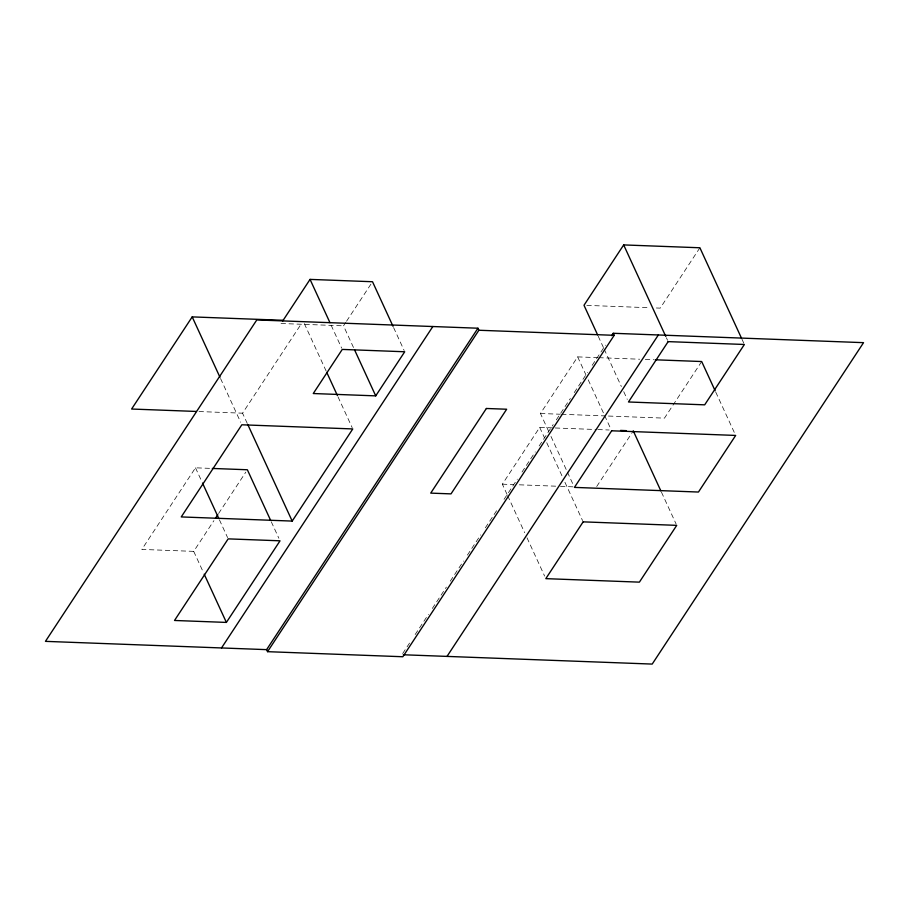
<?xml version="1.0" encoding="UTF-8"?>
<svg xmlns="http://www.w3.org/2000/svg" width="909" height="909" viewBox="0 0 909 909"><rect width="100%" height="100%" fill="white"/><g stroke="black" fill="none" stroke-linecap="round" stroke-linejoin="round"><path stroke-width="0.68" stroke-dasharray="4.54 3.41" d="M209.513 468.34L195.492 467.817L141.838 549.422L193.708 551.365L213.922 520.618M247.282 423.458L242.555 413.186L301.583 323.399M218.592 513.517L245.805 472.123M353.476 347.477L343.511 325.831L345.806 322.354M346.568 321.195L371.758 282.892M548.65 431.332L540.446 413.493L577.658 356.885L597.395 357.623M507.052 494.394L502.359 484.179L539.696 427.4L553.876 427.923M402.687 653.526L410.482 641.663M415.163 634.539L428.423 614.382M432.32 608.451L446.364 587.1M450.262 581.169L463.51 561.012M467.419 555.081L480.668 534.912M485.349 527.799L497.825 508.824M504.063 499.336L517.323 479.168M522.005 472.055L535.265 451.887M539.162 445.955L553.195 424.605M556.319 419.867L570.352 398.517M574.249 392.586L587.509 372.429M592.191 365.304L605.451 345.147M699.896 247.771L660.218 308.128L655.98 307.969M596.713 486.497L633.278 430.9M701.68 361.532L664.468 418.14L605.269 415.924M586.816 305.379L650.333 307.765M281.051 323.502L343.511 325.831M598.804 357.68L639.675 359.214M645.31 359.419L653.764 359.737M540.446 413.493L560.171 414.231M561.58 414.288L603.86 415.868M199.026 411.55L242.555 413.186M555.285 427.98L596.406 429.525M597.827 429.571L609.166 430.002M502.359 484.179L513.699 484.611M519.369 484.815L559.069 486.304M560.489 486.36L573.249 486.838M742.005 339.318L743.789 343.182M715.747 392.109L735.086 434.161M666.377 337.75L667.57 340.33M598.224 336.228L603.565 347.829M604.155 349.113L621.358 386.507M623.733 391.665L627.29 399.403M661.457 492.167L676.137 524.084M577.658 356.885L585.862 374.724M588.203 379.826L604.03 414.231M604.621 415.504L611.064 429.514M550.99 436.434L566.807 470.828M567.398 472.101L573.261 484.849M539.696 427.4L544.389 437.604M546.741 442.717L562.591 477.18M564.943 482.281L582.555 520.584M507.642 495.666L524.663 532.685M527.015 537.798L544.627 576.09M393.597 327.57L404.141 350.488M331.137 325.229L341.682 348.147M304.322 323.615L326.183 371.133M338 396.824L352.181 427.65M220.557 378.542L240.646 422.219M271.28 521.777L278.87 538.264M195.492 467.817L201.912 481.77M219.421 519.834L227.591 537.594M193.708 551.365L203.627 572.931"/><path stroke-width="1.36" d="M283.483 320.309L192.197 316.889L131.612 409.027L196.219 411.447M282.574 321.172L310.049 279.393L372.52 281.733L393.018 326.297M215.478 518.244L217.808 514.699M292.187 521.084L352.772 428.934L241.828 424.787L181.243 516.926L292.187 521.084L247.873 424.742M226.386 622.415L280.04 540.81L228.17 538.867L174.517 620.472L226.386 622.415L204.207 574.204M375.724 395.869L404.721 351.76L342.261 349.42L313.264 393.529L375.724 395.869L354.646 350.033M221.512 647.958L432.843 326.524M266.61 649.64L477.952 328.217L256.793 319.934L45.45 641.356L266.61 649.64L267.541 651.673L402.846 656.741L614.189 335.319L613.245 333.285L863.55 342.659L652.207 664.081L403.312 654.764M267.541 651.673L478.884 330.251L477.952 328.217M741.414 338.023L699.896 247.771L623.676 244.919L583.998 305.276L597.633 334.932M611.689 335.66L613.245 333.285M447.012 656.4L658.343 334.966M478.884 330.251L614.189 335.319M655.173 359.794L701.68 361.532L715.167 390.836M620.517 430.423L626.187 430.639M212.32 468.442L247.362 469.76L270.7 520.505M623.676 244.919L665.786 336.466M633.278 430.9L660.866 490.894M310.049 279.393L329.967 322.684M326.774 372.417L337.409 395.54M192.197 316.889L219.967 377.258M202.502 483.043L218.842 518.562M486.372 408.482L430.718 493.121L451.012 493.882L506.665 409.232L486.372 408.482M668.16 341.625L628.471 401.983L704.691 404.835L744.38 344.477L668.16 341.625M611.655 430.786L574.431 487.394L698.453 492.042L735.676 435.434L611.655 430.786M583.146 521.857L545.809 578.647L639.391 582.146L676.728 525.357L583.146 521.857"/></g></svg>
